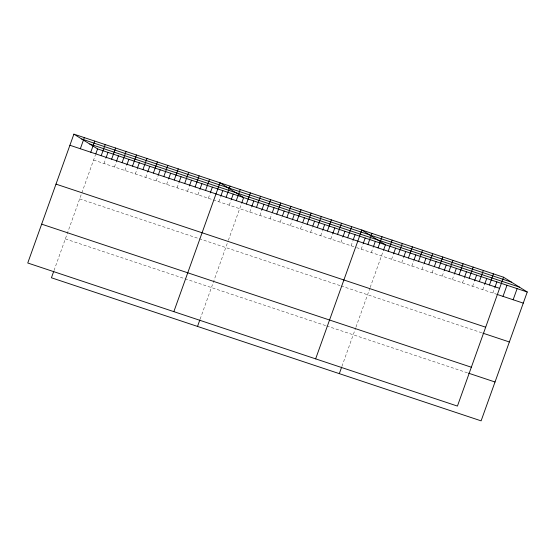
<?xml version="1.0" encoding="UTF-8"?>
<svg xmlns="http://www.w3.org/2000/svg" width="555" height="555" viewBox="0 0 555 555"><rect width="100%" height="100%" fill="white"/><g stroke="black" fill="none" stroke-linecap="round" stroke-linejoin="round"><path stroke-width="0.42" stroke-dasharray="2.77 2.08" d="M54.036 270.493L95.578 154.484M104.021 163.517L105.728 158.751M114.455 166.993L116.161 162.226M124.889 170.468L126.595 165.702M135.323 173.944L137.036 169.178M145.764 177.42L147.47 172.647M156.198 180.895L157.904 176.122M166.632 184.364L168.338 179.598M177.066 187.84L178.772 183.074M187.5 191.315L189.206 186.549M197.934 194.791L199.64 190.025M208.375 198.267L210.081 193.501M218.809 201.743L220.515 196.97M229.243 205.218L230.949 200.445M200.133 319.139L228.084 241.064M228.376 240.259L241.383 203.921M249.805 212.065L251.512 207.292M259.934 215.437L261.925 209.873M270.063 218.809L271.77 214.043M280.192 222.18L281.898 217.414M290.32 225.552L292.027 220.786M300.449 228.924L302.156 224.158M310.578 232.295L312.285 227.529M320.7 235.667L322.406 230.901M330.829 239.045L332.82 233.482M340.957 242.417L342.664 237.651M351.086 245.789L352.793 241.023M361.215 249.16L362.921 244.394M371.344 252.532L373.05 247.766M341.929 366.356L355.706 327.859M355.984 327.089L369.88 288.281M370.171 287.476L383.179 251.137M391.601 259.275L393.308 254.509M401.73 262.654L403.721 257.09M411.859 266.025L413.85 260.462M421.987 269.397L423.694 264.631M432.116 272.769L433.823 268.003M442.238 276.14L443.951 271.374M452.367 279.512L454.073 274.746M462.495 282.883L464.202 278.117M472.624 286.255L474.331 281.489M482.753 289.634L484.744 284.07M492.882 293.005L494.588 288.232M93.587 160.041L355.762 247.343M356.539 247.606L495.997 294.039M79.677 198.898L198.475 238.456M199.28 238.719L340.291 285.679M341.075 285.936L482.087 332.896M65.344 238.927L184.142 278.485M184.947 278.749L325.958 325.709M326.742 325.965L467.754 372.925"/><path stroke-width="0.83" d="M73.891 134.144L27.75 263.001L457.431 406.08L503.572 277.223L73.891 134.144L97.569 148.92L527.25 291.999L481.109 420.856L51.428 277.777L53.752 271.305M80.343 148.747L84.325 137.619M90.777 152.223L94.759 141.095M95.862 153.686L97.569 148.92M101.211 155.691L105.193 144.571M106.012 157.953L108.003 152.396M111.645 159.167L115.627 148.046M116.446 161.429L118.437 155.872M122.079 162.643L126.061 151.522M126.88 164.904L128.871 159.34M132.513 166.118L136.495 154.991M137.321 168.38L139.312 162.816M142.947 169.594L146.936 158.466M147.755 171.856L149.746 166.292M153.388 173.07L157.37 161.942M158.189 175.331L160.18 169.768M163.822 176.545L167.804 165.418M168.623 178.807L170.614 173.243M174.256 180.014L178.238 168.893M179.057 182.276L181.048 176.719M184.69 183.49L188.672 172.369M189.491 185.752L191.482 180.195M195.124 186.966L199.106 175.845M199.932 189.227L201.923 183.663M205.558 190.441L209.547 179.321M210.366 192.703L212.357 187.139M173.84 311.653L219.981 182.789L243.659 197.566L241.668 203.13M220.8 196.179L222.791 190.615M226.128 197.289L230.11 186.168M231.234 199.654L233.225 194.09M236.25 200.66L240.239 189.539M197.525 326.423L199.842 319.951M246.378 204.032L250.367 192.911M251.797 206.502L253.788 200.938M256.507 207.403L260.489 196.283M261.925 209.873L263.916 204.309M266.636 210.782L270.618 199.654M272.339 212.454L274.045 207.681M276.765 214.154L280.747 203.026M282.467 215.826L284.174 211.053M286.893 217.525L290.875 206.398M292.596 219.197L294.303 214.431M297.022 220.897L301.004 209.769M302.725 222.569L304.431 217.803M307.151 224.269L311.133 213.148M312.853 225.94L314.56 221.174M317.28 227.64L321.262 216.519M322.698 230.11L324.689 224.546M327.408 231.012L331.39 219.891M332.82 233.482L334.818 227.918M337.537 234.39L341.519 223.263M342.948 236.853L344.939 231.289M347.666 237.762L351.648 226.634M353.077 240.225L355.068 234.661M315.635 358.863L361.777 230.006L385.454 244.783L383.463 250.34M363.206 243.596L365.197 238.033M367.916 244.505L371.906 233.377M373.335 246.968L375.326 241.411M378.045 247.877L382.027 236.749M339.32 373.64L341.637 367.16M388.174 251.249L392.156 240.128M393.592 253.718L395.583 248.154M398.303 254.62L402.285 243.499M404.005 256.292L405.712 251.526M408.431 257.992L412.414 246.871M414.134 259.664L415.841 254.898M418.56 261.37L422.542 250.243M424.263 263.035L425.969 258.269M428.689 264.742L432.671 253.614M434.392 266.414L436.098 261.641M438.818 268.114L442.8 256.986M444.236 270.576L446.227 265.019M448.946 271.485L452.929 260.357M454.358 273.948L456.356 268.391M459.075 274.857L463.057 263.736M464.486 277.327L466.477 271.763M469.204 278.228L473.186 267.108M474.615 280.698L476.606 275.134M479.333 281.6L483.315 270.479M484.744 284.07L486.735 278.506M489.454 284.979L493.444 273.851M494.873 287.441L496.864 281.878M503.01 296.377L506.992 285.249M513.139 299.749L517.121 288.621M81.703 139.021L511.384 282.1M89.757 144.043L519.438 287.122M69.902 145.271L499.583 288.35M496.781 294.303L523.268 303.12M55.993 184.121L485.674 327.2M482.864 333.153L509.358 341.97M41.66 224.151L471.341 367.23M468.531 373.182L495.025 382M503.572 277.223L527.25 291.999"/></g></svg>
